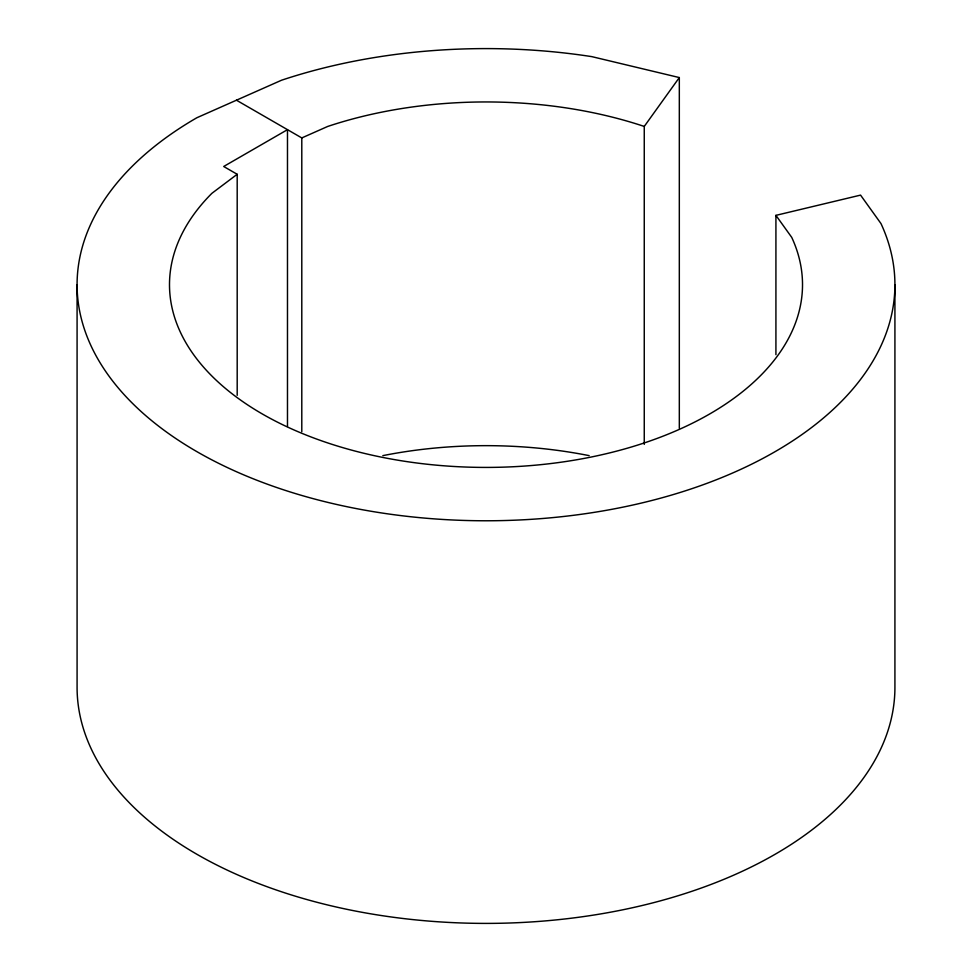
<?xml version="1.0" encoding="UTF-8"?>
<svg xmlns="http://www.w3.org/2000/svg" width="972" height="972" viewBox="0 0 972 972"><rect width="100%" height="100%" fill="white"/><g stroke="black" fill="none" stroke-linecap="round" stroke-linejoin="round"><path stroke-width="1.46" d="M644.254 444.398L644.254 126.433L679.319 77.566L591.839 56.643A408.92 236.087 0 0 0 281.54 80.226L196.854 117.746A408.92 236.087 0 0 0 380.161 512.73A408.92 236.087 0 0 0 880.984 223.584L860.56 195.117L775.923 215.359L775.923 354.659M287.481 426.429L287.481 129.665L223.694 166.491L237.192 174.28L211.896 193.319A316.507 182.736 0 0 0 444.69 465.855A316.507 182.736 0 0 0 791.73 237.387L775.923 215.359M236.451 100.201L301.794 137.927L327.746 126.433A316.507 182.736 0 0 1 644.254 126.433M894.92 284.687L894.92 687.313A408.92 236.087 0 0 1 486 923.4A408.92 236.087 0 0 1 77.08 687.313L77.08 284.687M679.319 77.566L679.319 428.312M301.794 137.927L301.794 431.665M237.192 174.28L237.192 395.337M382.834 455.637A316.507 182.736 0 0 1 589.166 455.637"/></g></svg>
